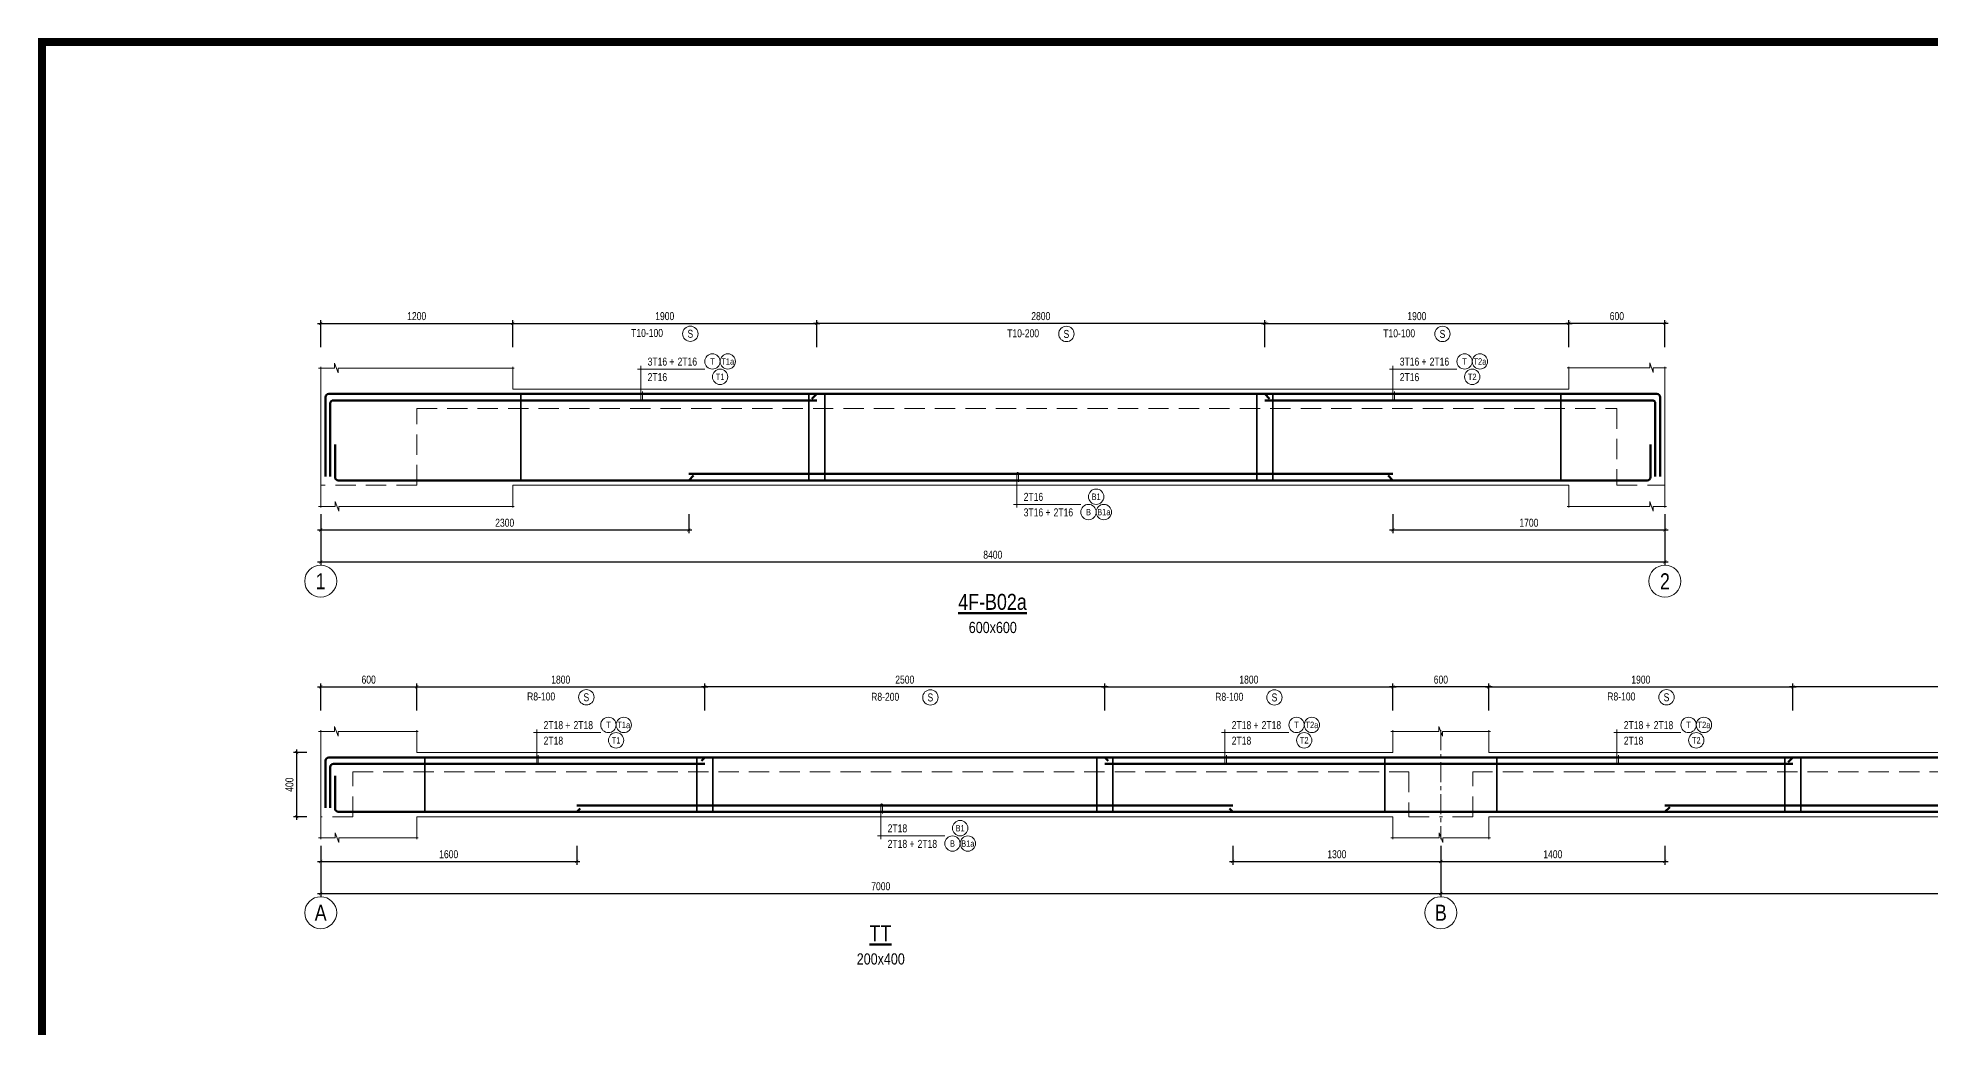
# Model space of a CAD drawing. Header units: millimetres. Extents: x 925681 to 1410834, y 71669 to 296428.
# Drawn here: x 1035284 to 1047109, y 261463 to 267644 of the extents above; entities that cross this region are included whole.
import ezdxf
from ezdxf.enums import TextEntityAlignment as Align

# ---------------------------------------------------------------- set-up
doc = ezdxf.new("R2010")
doc.units = ezdxf.units.MM
doc.header["$LTSCALE"] = 100
doc.linetypes.add('CENTER', pattern=[2, 1.25, -0.25, 0.25, -0.25])
doc.linetypes.add('HIDDEN', pattern=[9.525, 6.35, -3.175])
for name, color, linetype, lineweight in [('Ap0101_grid', 145, 'CENTER', 18), ('Ap0102_dim', 145, 'Continuous', 25), ('Ap0104_leader', 145, 'Continuous', 25), ('Ap0201_T', 253, 'Continuous', 50), ('Ap0205_T', 253, 'Continuous', 50), ('Ap0308_PHS', 2, 'HIDDEN', 18), ('Ap0310_PSS', 130, 'Continuous', 18), ('Ap0314_Kh', 253, 'Continuous', 15), ('Ap0401_Reinf', 1, 'Continuous', 50), ('Ap0402_Reinf.S', 6, 'Continuous', 35), ('Ap0403_RT', 40, 'Continuous', 25)]:
    doc.layers.add(name, color=color, linetype=linetype, lineweight=lineweight)
doc.styles.add('Ap', font='1.shx', dxfattribs={"width": 0.8})
doc.styles.add('Ap_Vni-helve', font='', dxfattribs={"width": 0.8, "height": 1})
doc.styles.add('Fosup_text ghi chu', font='1.shx', dxfattribs={"width": 0.8, "height": 250})
doc.styles.add('Text Chuan', font='1.shx', dxfattribs={"width": 0.8})
doc.styles.get('Ap_Vni-helve').set_extended_font_data('VNI-Helve')
doc.dimstyles.new('Ap_Model-20', dxfattribs={"dimscale": 100, "dimtxt": 0.5, "dimasz": 0.2, "dimexe": 0.2, "dimexo": 0.2, "dimgap": 0.2, "dimtad": 1, "dimdec": 0, "dimzin": 3, "dimdsep": 46, "dimtxsty": 'Ap', "dimblk": 'ARCHTICK', "dimcen": 0.2, "dimdle": 0.2, "dimclrd": 256, "dimclre": 256, "dimclrt": 7, "dimazin": 2, "dimtfac": 100, "dimtdec": 0, "dimtix": 1, "dimtmove": 2, "dimatfit": 2, "dimldrblk": 'ARCHTICK', "dimfxl": 1, "dimtolj": 1, "dimtzin": 0, "dimlwd": -1, "dimlwe": -1, "dimarcsym": 0})
doc.dimstyles.get("Standard").update_dxf_attribs({"dimtxt": 0.18, "dimasz": 0.18, "dimexe": 0.18, "dimexo": 0.0625, "dimgap": 0.09, "dimtad": 0, "dimtih": 1, "dimtoh": 1, "dimdec": 4, "dimzin": 0, "dimdsep": 46, "dimtxsty": 'Standard', "dimcen": 0.09, "dimadec": 0, "dimazin": 0, "dimtfac": 1, "dimtdec": 4, "dimtofl": 0, "dimtmove": 0, "dimatfit": 3, "dimfxl": 1, "dimtolj": 1, "dimtzin": 0, "dimarcsym": 0})

# ---------------------------------------------------------------- blocks, each defined once
blk = doc.blocks.new('_ArchTick')
at = {"color": 0, "linetype": 'ByBlock', "const_width": 0.15}
blk.add_lwpolyline([(-0.5, -0.5), (0.5, 0.5)], dxfattribs=at)
blk = doc.blocks.new('*D256')
at = {"layer": 'Ap0102_dim', "transparency": 16777216}
for p, q in [((0, -182), (0, -500)), ((8400, -182), (8400, -500)), ((-20, -480), (8420, -480))]:
    blk.add_line(p, q, dxfattribs=at)
at = {"layer": 'Defpoints', "color": 0, "transparency": 16777216}
for p in [(0, -162), (8400, -162), (8400, -480)]:
    blk.add_point(p, dxfattribs=at)
at = {"layer": 'Ap0102_dim', "transparency": 16777216, "xscale": 20, "yscale": 20, "zscale": 20, "rotation": 180}
blk.add_blockref('_ArchTick', (0, -480), dxfattribs=at)
at = {"layer": 'Ap0102_dim', "transparency": 16777216, "xscale": 20, "yscale": 20, "zscale": 20}
blk.add_blockref('_ArchTick', (8400, -480), dxfattribs=at)
at = {"layer": 'Ap0102_dim', "color": 7, "transparency": 16777216, "insert": (4200, -435), "char_height": 50, "attachment_point": 5, "style": 'Ap'}
blk.add_mtext('\\A1;8400', dxfattribs=at)
blk = doc.blocks.new('*D257')
at = {"layer": 'Ap0102_dim', "transparency": 16777216}
for p, q in [((1180, 1011), (3120, 1011)), ((1200, 863), (1200, 1031)), ((3100, 863), (3100, 1031))]:
    blk.add_line(p, q, dxfattribs=at)
at = {"layer": 'Defpoints', "color": 0, "transparency": 16777216}
for p in [(3100, 1011), (1200, 843), (3100, 843)]:
    blk.add_point(p, dxfattribs=at)
at = {"layer": 'Ap0102_dim', "transparency": 16777216, "xscale": 20, "yscale": 20, "zscale": 20, "rotation": 180}
blk.add_blockref('_ArchTick', (1200, 1011), dxfattribs=at)
at = {"layer": 'Ap0102_dim', "transparency": 16777216, "xscale": 20, "yscale": 20, "zscale": 20}
blk.add_blockref('_ArchTick', (3100, 1011), dxfattribs=at)
at = {"layer": 'Ap0102_dim', "color": 7, "transparency": 16777216, "insert": (2150, 1056), "char_height": 50, "attachment_point": 5, "style": 'Ap'}
blk.add_mtext('\\A1;1900', dxfattribs=at)
blk = doc.blocks.new('*D258')
at = {"layer": 'Ap0102_dim', "transparency": 16777216}
for p, q in [((6700, -182), (6700, -300)), ((8400, -182), (8400, -300)), ((6680, -280), (8420, -280))]:
    blk.add_line(p, q, dxfattribs=at)
at = {"layer": 'Defpoints', "color": 0, "transparency": 16777216}
for p in [(6700, -162), (8400, -162), (8400, -280)]:
    blk.add_point(p, dxfattribs=at)
at = {"layer": 'Ap0102_dim', "transparency": 16777216, "xscale": 20, "yscale": 20, "zscale": 20, "rotation": 180}
blk.add_blockref('_ArchTick', (6700, -280), dxfattribs=at)
at = {"layer": 'Ap0102_dim', "transparency": 16777216, "xscale": 20, "yscale": 20, "zscale": 20}
blk.add_blockref('_ArchTick', (8400, -280), dxfattribs=at)
at = {"layer": 'Ap0102_dim', "color": 7, "transparency": 16777216, "insert": (7550, -235), "char_height": 50, "attachment_point": 5, "style": 'Ap'}
blk.add_mtext('\\A1;1700', dxfattribs=at)
blk = doc.blocks.new('*D259')
at = {"layer": 'Ap0102_dim', "transparency": 16777216}
for p, q in [((5880, 1011), (7820, 1011)), ((5900, 863), (5900, 1031)), ((7800, 863), (7800, 1031))]:
    blk.add_line(p, q, dxfattribs=at)
at = {"layer": 'Defpoints', "color": 0, "transparency": 16777216}
for p in [(7800, 1011), (5900, 843), (7800, 843)]:
    blk.add_point(p, dxfattribs=at)
at = {"layer": 'Ap0102_dim', "transparency": 16777216, "xscale": 20, "yscale": 20, "zscale": 20, "rotation": 180}
blk.add_blockref('_ArchTick', (5900, 1011), dxfattribs=at)
at = {"layer": 'Ap0102_dim', "transparency": 16777216, "xscale": 20, "yscale": 20, "zscale": 20}
blk.add_blockref('_ArchTick', (7800, 1011), dxfattribs=at)
at = {"layer": 'Ap0102_dim', "color": 7, "transparency": 16777216, "insert": (6850, 1056), "char_height": 50, "attachment_point": 5, "style": 'Ap'}
blk.add_mtext('\\A1;1900', dxfattribs=at)
blk = doc.blocks.new('*D260')
at = {"layer": 'Ap0102_dim', "transparency": 16777216}
for p, q in [((0, -182), (0, -300)), ((2300, -182), (2300, -300)), ((-20, -280), (2320, -280))]:
    blk.add_line(p, q, dxfattribs=at)
at = {"layer": 'Defpoints', "color": 0, "transparency": 16777216}
for p in [(0, -162), (2300, -162), (2300, -280)]:
    blk.add_point(p, dxfattribs=at)
at = {"layer": 'Ap0102_dim', "transparency": 16777216, "xscale": 20, "yscale": 20, "zscale": 20, "rotation": 180}
blk.add_blockref('_ArchTick', (0, -280), dxfattribs=at)
at = {"layer": 'Ap0102_dim', "transparency": 16777216, "xscale": 20, "yscale": 20, "zscale": 20}
blk.add_blockref('_ArchTick', (2300, -280), dxfattribs=at)
at = {"layer": 'Ap0102_dim', "color": 7, "transparency": 16777216, "insert": (1150, -235), "char_height": 50, "attachment_point": 5, "style": 'Ap'}
blk.add_mtext('\\A1;2300', dxfattribs=at)
blk = doc.blocks.new('*D261')
at = {"layer": 'Ap0102_dim', "transparency": 16777216}
for p, q in [((8420, 1011), (7780, 1011)), ((7800, 863), (7800, 1031)), ((8400, 863), (8400, 1031))]:
    blk.add_line(p, q, dxfattribs=at)
at = {"layer": 'Defpoints', "color": 0, "transparency": 16777216}
for p in [(7800, 1011), (7800, 843), (8400, 843)]:
    blk.add_point(p, dxfattribs=at)
at = {"layer": 'Ap0102_dim', "transparency": 16777216, "xscale": 20, "yscale": 20, "zscale": 20, "rotation": 180}
blk.add_blockref('_ArchTick', (7800, 1011), dxfattribs=at)
at = {"layer": 'Ap0102_dim', "transparency": 16777216, "xscale": 20, "yscale": 20, "zscale": 20}
blk.add_blockref('_ArchTick', (8400, 1011), dxfattribs=at)
at = {"layer": 'Ap0102_dim', "color": 7, "transparency": 16777216, "insert": (8100, 1056), "char_height": 50, "attachment_point": 5, "style": 'Ap'}
blk.add_mtext('\\A1;600', dxfattribs=at)
blk = doc.blocks.new('*D262')
at = {"layer": 'Ap0102_dim', "transparency": 16777216}
for p, q in [((-20, 1011), (1220, 1011)), ((0, 863), (0, 1031)), ((1200, 863), (1200, 1031))]:
    blk.add_line(p, q, dxfattribs=at)
at = {"layer": 'Defpoints', "color": 0, "transparency": 16777216}
for p in [(1200, 1011), (0, 843), (1200, 843)]:
    blk.add_point(p, dxfattribs=at)
at = {"layer": 'Ap0102_dim', "transparency": 16777216, "xscale": 20, "yscale": 20, "zscale": 20, "rotation": 180}
blk.add_blockref('_ArchTick', (0, 1011), dxfattribs=at)
at = {"layer": 'Ap0102_dim', "transparency": 16777216, "xscale": 20, "yscale": 20, "zscale": 20}
blk.add_blockref('_ArchTick', (1200, 1011), dxfattribs=at)
at = {"layer": 'Ap0102_dim', "color": 7, "transparency": 16777216, "insert": (600, 1056), "char_height": 50, "attachment_point": 5, "style": 'Ap'}
blk.add_mtext('\\A1;1200', dxfattribs=at)
blk = doc.blocks.new('*D263')
at = {"layer": 'Ap0102_dim', "transparency": 16777216}
for p, q in [((5920, 1011), (3080, 1011)), ((3100, 863), (3100, 1031)), ((5900, 863), (5900, 1031))]:
    blk.add_line(p, q, dxfattribs=at)
at = {"layer": 'Defpoints', "color": 0, "transparency": 16777216}
for p in [(3100, 1011), (3100, 843), (5900, 843)]:
    blk.add_point(p, dxfattribs=at)
at = {"layer": 'Ap0102_dim', "transparency": 16777216, "xscale": 20, "yscale": 20, "zscale": 20, "rotation": 180}
blk.add_blockref('_ArchTick', (3100, 1011), dxfattribs=at)
at = {"layer": 'Ap0102_dim', "transparency": 16777216, "xscale": 20, "yscale": 20, "zscale": 20}
blk.add_blockref('_ArchTick', (5900, 1011), dxfattribs=at)
at = {"layer": 'Ap0102_dim', "color": 7, "transparency": 16777216, "insert": (4500, 1056), "char_height": 50, "attachment_point": 5, "style": 'Ap'}
blk.add_mtext('\\A1;2800', dxfattribs=at)
blk = doc.blocks.new('TEXT TRUC')
at = {"layer": 'Ap0314_Kh'}
blk.add_circle((0, -100), 100, dxfattribs=at)
at = {"layer": 'Ap0314_Kh', "style": 'Ap_Vni-helve', "width": 0.8}
blk.add_attdef('A', text='', height=100, dxfattribs=at).set_placement((0, -100), align=Align.MIDDLE)
blk = doc.blocks.new('Tieude_dam')
at = {"layer": 'Ap0201_T', "style": 'Ap_Vni-helve', "width": 0.8}
blk.add_attdef('%%UMATBANG', text='', height=100, dxfattribs=at).set_placement((-2, -229), align=Align.MIDDLE)
at = {"layer": 'Ap0205_T', "color": 243, "style": 'Ap_Vni-helve', "width": 0.8}
blk.add_attdef('TL:1/50', text='', height=70, dxfattribs=at).set_placement((0, -389), align=Align.MIDDLE)
blk = doc.blocks.new('str1')
at = {"layer": 'Ap0314_Kh', "color": 145}
blk.add_circle((160, -74), 48, dxfattribs=at)
at = {"layer": 'Ap0314_Kh', "color": 141, "style": 'Text Chuan', "width": 0.8}
blk.add_attdef('T1', text='', height=50, dxfattribs=at).set_placement((160, -74), align=Align.MIDDLE_CENTER)
at = {"layer": 'Ap0403_RT', "style": 'Fosup_text ghi chu', "width": 0.8}
blk.add_attdef('STI', (-210, -94), '', height=50, dxfattribs=at)
blk = doc.blocks.new('str2')
at = {"layer": 'Ap0314_Kh', "color": 145}
blk.add_circle((160, -75), 48, dxfattribs=at)
at = {"layer": 'Ap0314_Kh', "color": 141, "style": 'Text Chuan', "width": 0.8}
blk.add_attdef('T1', text='', height=50, dxfattribs=at).set_placement((160, -75), align=Align.MIDDLE_CENTER)
at = {"layer": 'Ap0403_RT', "style": 'Fosup_text ghi chu', "width": 0.8}
blk.add_attdef('STI', (-210, -96), '', height=50, dxfattribs=at)
blk = doc.blocks.new('str3')
at = {"layer": 'Ap0314_Kh', "color": 145}
blk.add_circle((160, -75), 48, dxfattribs=at)
at = {"layer": 'Ap0314_Kh', "color": 141, "style": 'Text Chuan', "width": 0.8}
blk.add_attdef('T1', text='', height=50, dxfattribs=at).set_placement((160, -75), align=Align.MIDDLE_CENTER)
at = {"layer": 'Ap0403_RT', "style": 'Fosup_text ghi chu', "width": 0.8}
blk.add_attdef('STI', (-210, -96), '', height=50, dxfattribs=at)
blk = doc.blocks.new('T1T4')
at = {"layer": 'Ap0104_leader', "lineweight": 13}
blk.add_line((-20, 175), (400, 175), dxfattribs=at)
blk.add_lwpolyline([(10, 35), (10, -20, -1), (0, -20), (0, 195)], format="xyb", dxfattribs=at)
at = {"layer": 'Ap0314_Kh', "color": 145}
for centre in [(448, 223), (544, 223), (496, 127)]:
    blk.add_circle(centre, 48, dxfattribs=at)
at = {"layer": 'Ap0314_Kh', "color": 141, "style": 'Text Chuan', "width": 0.8}
for tag, p in [('T1', (448, 223)), ('T2', (544, 223)), ('T3', (496, 127))]:
    blk.add_attdef(tag, text='', height=40, dxfattribs=at).set_placement(p, align=Align.MIDDLE_CENTER)
at = {"layer": 'Ap0403_RT', "style": 'Fosup_text ghi chu', "width": 0.8}
blk.add_text('+', height=50, dxfattribs=at).set_placement((179, 196))
for tag, p in [('1', (165, 197)), ('3', (165, 100))]:
    blk.add_attdef(tag, text='', height=50, dxfattribs=at).set_placement(p, align=Align.RIGHT)
blk.add_attdef('2', (230, 197), '', height=50, dxfattribs=at)
blk = doc.blocks.new('T3T4')
at = {"layer": 'Ap0104_leader', "lineweight": 13}
blk.add_line((-20, 175), (400, 175), dxfattribs=at)
blk.add_lwpolyline([(10, 35), (10, -20, -1), (0, -20), (0, 195)], format="xyb", dxfattribs=at)
at = {"layer": 'Ap0314_Kh', "color": 145}
for centre in [(448, 223), (544, 223), (496, 127)]:
    blk.add_circle(centre, 48, dxfattribs=at)
at = {"layer": 'Ap0314_Kh', "color": 141, "style": 'Text Chuan', "width": 0.8}
for tag, p in [('T1', (448, 223)), ('T2', (544, 223)), ('T3', (496, 127))]:
    blk.add_attdef(tag, text='', height=40, dxfattribs=at).set_placement(p, align=Align.MIDDLE_CENTER)
at = {"layer": 'Ap0403_RT', "style": 'Fosup_text ghi chu', "width": 0.8}
blk.add_text('+', height=50, dxfattribs=at).set_placement((179, 196))
for tag, p in [('1', (165, 197)), ('3', (165, 100))]:
    blk.add_attdef(tag, text='', height=50, dxfattribs=at).set_placement(p, align=Align.RIGHT)
blk.add_attdef('2', (230, 197), '', height=50, dxfattribs=at)
blk = doc.blocks.new('B2B4')
at = {"layer": 'Ap0104_leader', "lineweight": 13}
blk.add_line((-20, 0), (400, 0), dxfattribs=at)
blk.add_lwpolyline([(10, 140), (10, 195, 1), (0, 195), (0, -20)], format="xyb", dxfattribs=at)
at = {"layer": 'Ap0314_Kh', "color": 145}
for centre in [(448, -48), (496, 48), (544, -48)]:
    blk.add_circle(centre, 48, dxfattribs=at)
at = {"layer": 'Ap0314_Kh', "color": 141, "style": 'Text Chuan', "width": 0.8}
for tag, p in [('B3', (496, 48)), ('B1', (448, -48)), ('B2', (544, -48))]:
    blk.add_attdef(tag, text='', height=40, dxfattribs=at).set_placement(p, align=Align.MIDDLE_CENTER)
at = {"layer": 'Ap0403_RT', "style": 'Fosup_text ghi chu', "width": 0.8}
blk.add_text('+', height=50, dxfattribs=at).set_placement((179, -75))
for tag, p in [('3', (165, 22)), ('1', (165, -75))]:
    blk.add_attdef(tag, text='', height=50, dxfattribs=at).set_placement(p, align=Align.RIGHT)
blk.add_attdef('2', (230, -75), '', height=50, dxfattribs=at)
blk = doc.blocks.new('*D229')
at = {"layer": 'Ap0102_dim', "transparency": 16777216}
for p, q in [((0, -182), (0, -500)), ((7000, -182), (7000, -500)), ((-20, -480), (7020, -480))]:
    blk.add_line(p, q, dxfattribs=at)
at = {"layer": 'Defpoints', "color": 0, "transparency": 16777216}
for p in [(0, -162), (7000, -162), (7000, -480)]:
    blk.add_point(p, dxfattribs=at)
at = {"layer": 'Ap0102_dim', "transparency": 16777216, "xscale": 20, "yscale": 20, "zscale": 20, "rotation": 180}
blk.add_blockref('_ArchTick', (0, -480), dxfattribs=at)
at = {"layer": 'Ap0102_dim', "transparency": 16777216, "xscale": 20, "yscale": 20, "zscale": 20}
blk.add_blockref('_ArchTick', (7000, -480), dxfattribs=at)
at = {"layer": 'Ap0102_dim', "color": 7, "transparency": 16777216, "insert": (3500, -435), "char_height": 50, "attachment_point": 5, "style": 'Ap'}
blk.add_mtext('\\A1;7000', dxfattribs=at)
blk = doc.blocks.new('*D230')
at = {"layer": 'Ap0102_dim', "transparency": 16777216}
for p, q in [((600, 663), (600, 831)), ((2400, 663), (2400, 831)), ((580, 811), (2420, 811))]:
    blk.add_line(p, q, dxfattribs=at)
at = {"layer": 'Defpoints', "color": 0, "transparency": 16777216}
for p in [(2400, 811), (600, 643), (2400, 643)]:
    blk.add_point(p, dxfattribs=at)
at = {"layer": 'Ap0102_dim', "transparency": 16777216, "xscale": 20, "yscale": 20, "zscale": 20, "rotation": 180}
blk.add_blockref('_ArchTick', (600, 811), dxfattribs=at)
at = {"layer": 'Ap0102_dim', "transparency": 16777216, "xscale": 20, "yscale": 20, "zscale": 20}
blk.add_blockref('_ArchTick', (2400, 811), dxfattribs=at)
at = {"layer": 'Ap0102_dim', "color": 7, "transparency": 16777216, "insert": (1500, 856), "char_height": 50, "attachment_point": 5, "style": 'Ap'}
blk.add_mtext('\\A1;1800', dxfattribs=at)
blk = doc.blocks.new('*D231')
at = {"layer": 'Ap0102_dim', "transparency": 16777216}
for p, q in [((5700, -182), (5700, -300)), ((7000, -182), (7000, -300)), ((5680, -280), (7020, -280))]:
    blk.add_line(p, q, dxfattribs=at)
at = {"layer": 'Defpoints', "color": 0, "transparency": 16777216}
for p in [(5700, -162), (7000, -162), (7000, -280)]:
    blk.add_point(p, dxfattribs=at)
at = {"layer": 'Ap0102_dim', "transparency": 16777216, "xscale": 20, "yscale": 20, "zscale": 20, "rotation": 180}
blk.add_blockref('_ArchTick', (5700, -280), dxfattribs=at)
at = {"layer": 'Ap0102_dim', "transparency": 16777216, "xscale": 20, "yscale": 20, "zscale": 20}
blk.add_blockref('_ArchTick', (7000, -280), dxfattribs=at)
at = {"layer": 'Ap0102_dim', "color": 7, "transparency": 16777216, "insert": (6350, -235), "char_height": 50, "attachment_point": 5, "style": 'Ap'}
blk.add_mtext('\\A1;1300', dxfattribs=at)
blk = doc.blocks.new('*D232')
at = {"layer": 'Ap0102_dim', "transparency": 16777216}
for p, q in [((4900, 663), (4900, 831)), ((6700, 663), (6700, 831)), ((4880, 811), (6720, 811))]:
    blk.add_line(p, q, dxfattribs=at)
at = {"layer": 'Defpoints', "color": 0, "transparency": 16777216}
for p in [(6700, 811), (4900, 643), (6700, 643)]:
    blk.add_point(p, dxfattribs=at)
at = {"layer": 'Ap0102_dim', "transparency": 16777216, "xscale": 20, "yscale": 20, "zscale": 20, "rotation": 180}
blk.add_blockref('_ArchTick', (4900, 811), dxfattribs=at)
at = {"layer": 'Ap0102_dim', "transparency": 16777216, "xscale": 20, "yscale": 20, "zscale": 20}
blk.add_blockref('_ArchTick', (6700, 811), dxfattribs=at)
at = {"layer": 'Ap0102_dim', "color": 7, "transparency": 16777216, "insert": (5800, 856), "char_height": 50, "attachment_point": 5, "style": 'Ap'}
blk.add_mtext('\\A1;1800', dxfattribs=at)
blk = doc.blocks.new('*D233')
at = {"layer": 'Ap0102_dim', "transparency": 16777216}
for p, q in [((0, -182), (0, -300)), ((1600, -182), (1600, -300)), ((-20, -280), (1620, -280))]:
    blk.add_line(p, q, dxfattribs=at)
at = {"layer": 'Defpoints', "color": 0, "transparency": 16777216}
for p in [(0, -162), (1600, -162), (1600, -280)]:
    blk.add_point(p, dxfattribs=at)
at = {"layer": 'Ap0102_dim', "transparency": 16777216, "xscale": 20, "yscale": 20, "zscale": 20, "rotation": 180}
blk.add_blockref('_ArchTick', (0, -280), dxfattribs=at)
at = {"layer": 'Ap0102_dim', "transparency": 16777216, "xscale": 20, "yscale": 20, "zscale": 20}
blk.add_blockref('_ArchTick', (1600, -280), dxfattribs=at)
at = {"layer": 'Ap0102_dim', "color": 7, "transparency": 16777216, "insert": (800, -235), "char_height": 50, "attachment_point": 5, "style": 'Ap'}
blk.add_mtext('\\A1;1600', dxfattribs=at)
blk = doc.blocks.new('*D234')
at = {"layer": 'Ap0102_dim', "transparency": 16777216}
for p, q in [((6700, 663), (6700, 831)), ((7300, 663), (7300, 831)), ((7320, 811), (6680, 811))]:
    blk.add_line(p, q, dxfattribs=at)
at = {"layer": 'Defpoints', "color": 0, "transparency": 16777216}
for p in [(6700, 811), (6700, 643), (7300, 643)]:
    blk.add_point(p, dxfattribs=at)
at = {"layer": 'Ap0102_dim', "transparency": 16777216, "xscale": 20, "yscale": 20, "zscale": 20, "rotation": 180}
blk.add_blockref('_ArchTick', (6700, 811), dxfattribs=at)
at = {"layer": 'Ap0102_dim', "transparency": 16777216, "xscale": 20, "yscale": 20, "zscale": 20}
blk.add_blockref('_ArchTick', (7300, 811), dxfattribs=at)
at = {"layer": 'Ap0102_dim', "color": 7, "transparency": 16777216, "insert": (7000, 856), "char_height": 50, "attachment_point": 5, "style": 'Ap'}
blk.add_mtext('\\A1;600', dxfattribs=at)
blk = doc.blocks.new('*D235')
at = {"layer": 'Ap0102_dim', "transparency": 16777216}
for p, q in [((0, 663), (0, 831)), ((600, 663), (600, 831)), ((-20, 811), (620, 811))]:
    blk.add_line(p, q, dxfattribs=at)
at = {"layer": 'Defpoints', "color": 0, "transparency": 16777216}
for p in [(600, 811), (0, 643), (600, 643)]:
    blk.add_point(p, dxfattribs=at)
at = {"layer": 'Ap0102_dim', "transparency": 16777216, "xscale": 20, "yscale": 20, "zscale": 20, "rotation": 180}
blk.add_blockref('_ArchTick', (0, 811), dxfattribs=at)
at = {"layer": 'Ap0102_dim', "transparency": 16777216, "xscale": 20, "yscale": 20, "zscale": 20}
blk.add_blockref('_ArchTick', (600, 811), dxfattribs=at)
at = {"layer": 'Ap0102_dim', "color": 7, "transparency": 16777216, "insert": (300, 856), "char_height": 50, "attachment_point": 5, "style": 'Ap'}
blk.add_mtext('\\A1;600', dxfattribs=at)
blk = doc.blocks.new('*D236')
at = {"layer": 'Ap0102_dim', "transparency": 16777216}
for p, q in [((2400, 663), (2400, 831)), ((4900, 663), (4900, 831)), ((4920, 811), (2380, 811))]:
    blk.add_line(p, q, dxfattribs=at)
at = {"layer": 'Defpoints', "color": 0, "transparency": 16777216}
for p in [(2400, 811), (2400, 643), (4900, 643)]:
    blk.add_point(p, dxfattribs=at)
at = {"layer": 'Ap0102_dim', "transparency": 16777216, "xscale": 20, "yscale": 20, "zscale": 20, "rotation": 180}
blk.add_blockref('_ArchTick', (2400, 811), dxfattribs=at)
at = {"layer": 'Ap0102_dim', "transparency": 16777216, "xscale": 20, "yscale": 20, "zscale": 20}
blk.add_blockref('_ArchTick', (4900, 811), dxfattribs=at)
at = {"layer": 'Ap0102_dim', "color": 7, "transparency": 16777216, "insert": (3650, 856), "char_height": 50, "attachment_point": 5, "style": 'Ap'}
blk.add_mtext('\\A1;2500', dxfattribs=at)
blk = doc.blocks.new('*D237')
at = {"layer": 'Ap0102_dim', "transparency": 16777216}
for p, q in [((-87, 400), (-170, 400)), ((-150, -20), (-150, 420)), ((-87, 0), (-170, 0))]:
    blk.add_line(p, q, dxfattribs=at)
at = {"layer": 'Defpoints', "color": 0, "transparency": 16777216}
for p in [(-150, 400), (-67, 400), (-67, 0)]:
    blk.add_point(p, dxfattribs=at)
at = {"layer": 'Ap0102_dim', "transparency": 16777216, "xscale": 20, "yscale": 20, "zscale": 20}
for p, rotation in [((-150, 400), 90), ((-150, 0), 270)]:
    blk.add_blockref('_ArchTick', p, dxfattribs=dict(at, rotation=rotation))
at = {"layer": 'Ap0102_dim', "color": 7, "lineweight": 80, "transparency": 16777216, "insert": (-195, 200), "char_height": 50, "attachment_point": 5, "rotation": 90, "style": 'Ap'}
blk.add_mtext('\\A1;400', dxfattribs=at)
blk = doc.blocks.new('*D184')
at = {"layer": 'Ap0102_dim', "transparency": 16777216}
for p, q in [((-290, -182), (-290, -500)), ((6710, -182), (6710, -500)), ((-310, -480), (6730, -480))]:
    blk.add_line(p, q, dxfattribs=at)
at = {"layer": 'Defpoints', "color": 0, "transparency": 16777216}
for p in [(-290, -162), (6710, -162), (6710, -480)]:
    blk.add_point(p, dxfattribs=at)
at = {"layer": 'Ap0102_dim', "transparency": 16777216, "xscale": 20, "yscale": 20, "zscale": 20, "rotation": 180}
blk.add_blockref('_ArchTick', (-290, -480), dxfattribs=at)
at = {"layer": 'Ap0102_dim', "transparency": 16777216, "xscale": 20, "yscale": 20, "zscale": 20}
blk.add_blockref('_ArchTick', (6710, -480), dxfattribs=at)
at = {"layer": 'Ap0102_dim', "color": 7, "transparency": 16777216, "insert": (3210, -435), "char_height": 50, "attachment_point": 5, "style": 'Ap'}
blk.add_mtext('\\A1;7000', dxfattribs=at)
blk = doc.blocks.new('*D185')
at = {"layer": 'Ap0102_dim', "transparency": 16777216}
for p, q in [((10, 663), (10, 831)), ((1910, 663), (1910, 831)), ((-10, 811), (1930, 811))]:
    blk.add_line(p, q, dxfattribs=at)
at = {"layer": 'Defpoints', "color": 0, "transparency": 16777216}
for p in [(1910, 811), (10, 643), (1910, 643)]:
    blk.add_point(p, dxfattribs=at)
at = {"layer": 'Ap0102_dim', "transparency": 16777216, "xscale": 20, "yscale": 20, "zscale": 20, "rotation": 180}
blk.add_blockref('_ArchTick', (10, 811), dxfattribs=at)
at = {"layer": 'Ap0102_dim', "transparency": 16777216, "xscale": 20, "yscale": 20, "zscale": 20}
blk.add_blockref('_ArchTick', (1910, 811), dxfattribs=at)
at = {"layer": 'Ap0102_dim', "color": 7, "transparency": 16777216, "insert": (960, 856), "char_height": 50, "attachment_point": 5, "style": 'Ap'}
blk.add_mtext('\\A1;1900', dxfattribs=at)
blk = doc.blocks.new('*D186')
at = {"layer": 'Ap0102_dim', "transparency": 16777216}
for p, q in [((5310, -182), (5310, -300)), ((6710, -182), (6710, -300)), ((5290, -280), (6730, -280))]:
    blk.add_line(p, q, dxfattribs=at)
at = {"layer": 'Defpoints', "color": 0, "transparency": 16777216}
for p in [(5310, -162), (6710, -162), (6710, -280)]:
    blk.add_point(p, dxfattribs=at)
at = {"layer": 'Ap0102_dim', "transparency": 16777216, "xscale": 20, "yscale": 20, "zscale": 20, "rotation": 180}
blk.add_blockref('_ArchTick', (5310, -280), dxfattribs=at)
at = {"layer": 'Ap0102_dim', "transparency": 16777216, "xscale": 20, "yscale": 20, "zscale": 20}
blk.add_blockref('_ArchTick', (6710, -280), dxfattribs=at)
at = {"layer": 'Ap0102_dim', "color": 7, "transparency": 16777216, "insert": (6010, -235), "char_height": 50, "attachment_point": 5, "style": 'Ap'}
blk.add_mtext('\\A1;1400', dxfattribs=at)
blk = doc.blocks.new('*D187')
at = {"layer": 'Ap0102_dim', "transparency": 16777216}
for p, q in [((4510, 663), (4510, 831)), ((6410, 663), (6410, 831)), ((4490, 811), (6430, 811))]:
    blk.add_line(p, q, dxfattribs=at)
at = {"layer": 'Defpoints', "color": 0, "transparency": 16777216}
for p in [(6410, 811), (4510, 643), (6410, 643)]:
    blk.add_point(p, dxfattribs=at)
at = {"layer": 'Ap0102_dim', "transparency": 16777216, "xscale": 20, "yscale": 20, "zscale": 20, "rotation": 180}
blk.add_blockref('_ArchTick', (4510, 811), dxfattribs=at)
at = {"layer": 'Ap0102_dim', "transparency": 16777216, "xscale": 20, "yscale": 20, "zscale": 20}
blk.add_blockref('_ArchTick', (6410, 811), dxfattribs=at)
at = {"layer": 'Ap0102_dim', "color": 7, "transparency": 16777216, "insert": (5460, 856), "char_height": 50, "attachment_point": 5, "style": 'Ap'}
blk.add_mtext('\\A1;1900', dxfattribs=at)
blk = doc.blocks.new('*D188')
at = {"layer": 'Ap0102_dim', "transparency": 16777216}
for p, q in [((-290, -182), (-290, -300)), ((1110, -182), (1110, -300)), ((-310, -280), (1130, -280))]:
    blk.add_line(p, q, dxfattribs=at)
at = {"layer": 'Defpoints', "color": 0, "transparency": 16777216}
for p in [(-290, -162), (1110, -162), (1110, -280)]:
    blk.add_point(p, dxfattribs=at)
at = {"layer": 'Ap0102_dim', "transparency": 16777216, "xscale": 20, "yscale": 20, "zscale": 20, "rotation": 180}
blk.add_blockref('_ArchTick', (-290, -280), dxfattribs=at)
at = {"layer": 'Ap0102_dim', "transparency": 16777216, "xscale": 20, "yscale": 20, "zscale": 20}
blk.add_blockref('_ArchTick', (1110, -280), dxfattribs=at)
at = {"layer": 'Ap0102_dim', "color": 7, "transparency": 16777216, "insert": (410, -235), "char_height": 50, "attachment_point": 5, "style": 'Ap'}
blk.add_mtext('\\A1;1400', dxfattribs=at)
blk = doc.blocks.new('*D189')
at = {"layer": 'Ap0102_dim', "transparency": 16777216}
for p, q in [((6410, 663), (6410, 831)), ((7010, 663), (7010, 831)), ((7030, 811), (6390, 811))]:
    blk.add_line(p, q, dxfattribs=at)
at = {"layer": 'Defpoints', "color": 0, "transparency": 16777216}
for p in [(6410, 811), (6410, 643), (7010, 643)]:
    blk.add_point(p, dxfattribs=at)
at = {"layer": 'Ap0102_dim', "transparency": 16777216, "xscale": 20, "yscale": 20, "zscale": 20, "rotation": 180}
blk.add_blockref('_ArchTick', (6410, 811), dxfattribs=at)
at = {"layer": 'Ap0102_dim', "transparency": 16777216, "xscale": 20, "yscale": 20, "zscale": 20}
blk.add_blockref('_ArchTick', (7010, 811), dxfattribs=at)
at = {"layer": 'Ap0102_dim', "color": 7, "transparency": 16777216, "insert": (6710, 856), "char_height": 50, "attachment_point": 5, "style": 'Ap'}
blk.add_mtext('\\A1;600', dxfattribs=at)
blk = doc.blocks.new('*D190')
at = {"layer": 'Ap0102_dim', "transparency": 16777216}
for p, q in [((1910, 663), (1910, 831)), ((4510, 663), (4510, 831)), ((4530, 811), (1890, 811))]:
    blk.add_line(p, q, dxfattribs=at)
at = {"layer": 'Defpoints', "color": 0, "transparency": 16777216}
for p in [(1910, 811), (1910, 643), (4510, 643)]:
    blk.add_point(p, dxfattribs=at)
at = {"layer": 'Ap0102_dim', "transparency": 16777216, "xscale": 20, "yscale": 20, "zscale": 20, "rotation": 180}
blk.add_blockref('_ArchTick', (1910, 811), dxfattribs=at)
at = {"layer": 'Ap0102_dim', "transparency": 16777216, "xscale": 20, "yscale": 20, "zscale": 20}
blk.add_blockref('_ArchTick', (4510, 811), dxfattribs=at)
at = {"layer": 'Ap0102_dim', "color": 7, "transparency": 16777216, "insert": (3210, 856), "char_height": 50, "attachment_point": 5, "style": 'Ap'}
blk.add_mtext('\\A1;2600', dxfattribs=at)
blk = doc.blocks.new('*U255')
at = {"layer": 'Ap0101_grid'}
blk.add_line((8400, 740), (8400, -140), dxfattribs=at)
at = {"layer": 'Ap0308_PHS', "ltscale": 0.2}
for p, q in [((600, 0), (600, 480)), ((600, 480), (8100, 480)), ((8100, 480), (8100, 0)), ((600, 0), (0, 0)), ((8100, 0), (8400, 0))]:
    blk.add_line(p, q, dxfattribs=at)
at = {"layer": 'Ap0310_PSS'}
for p, q in [((0, 740), (0, -140)), ((1200, 740), (1200, 600)), ((7800, 740), (7800, 600)), ((8400, 740), (8400, 0)), ((1200, 600), (7800, 600)), ((1200, 0), (7800, 0)), ((1200, 0), (1200, -140)), ((7800, 0), (7800, -140)), ((8400, 0), (8400, -140))]:
    blk.add_line(p, q, dxfattribs=at)
at = {"layer": 'Ap0314_Kh'}
for points in [[(-12.9, 731.4), (86.2, 731.4), (86.2, 762.7), (108.5, 702.1), (108.5, 731.4), (1208.6, 731.4)], [(7788.3, 733.3), (8304.9, 733.3), (8304.9, 764.6), (8327.2, 704), (8327.2, 733.3), (8409.8, 733.3)], [(-12.9, -132.4), (90.1, -132.4), (90.1, -101.2), (112.5, -161.8), (112.5, -132.4), (1208.6, -132.4)], [(7788.3, -132.4), (8304.9, -132.4), (8304.9, -101.2), (8327.2, -161.8), (8327.2, -132.4), (8409.8, -132.4)]]:
    blk.add_lwpolyline(points, dxfattribs=at)
at = {"layer": 'Ap0401_Reinf'}
for p, q in [((3070, 540), (3100, 570)), ((5930, 540), (5900, 570)), ((2300, 30), (2330, 60)), ((6700, 30), (6670, 60))]:
    blk.add_line(p, q, dxfattribs=at)
for points in [[(8370, 55), (8370, 550, 0.4142136), (8350, 570), (50, 570, 0.4142136), (30, 550), (30, 55)], [(3100, 530), (80, 530, 0.4142136), (60, 510), (60, 55)], [(8340, 55), (8340, 510, 0.4142136), (8320, 530), (5900, 530)], [(8310, 255), (8310, 50, -0.4142136), (8290, 30), (110, 30, -0.4142136), (90, 50), (90, 255)]]:
    blk.add_lwpolyline(points, format="xyb", dxfattribs=at)
blk.add_lwpolyline([(6700, 70), (2300, 70)], dxfattribs=at)
at = {"layer": 'Ap0402_Reinf.S'}
for p, q in [((1250, 30), (1250, 570)), ((3050, 30), (3050, 570)), ((3150, 30), (3150, 570)), ((5850, 570), (5850, 30)), ((5950, 570), (5950, 30)), ((7750, 30), (7750, 570))]:
    blk.add_line(p, q, dxfattribs=at)
at = {"layer": 'Ap0102_dim'}
for base, p1, p2, picture, middle in [((1200, 1011.4), (0, 842.7), (1200, 842.7), '*D262', (600, 1056.4)), ((3100, 1011.4), (1200, 842.7), (3100, 842.7), '*D257', (2150, 1056.4)), ((7800, 1011.4), (5900, 842.7), (7800, 842.7), '*D259', (6850, 1056.4)), ((8400, -480), (0, -161.8), (8400, -161.8), '*D256', (4200, -435)), ((2300, -280), (0, -161.8), (2300, -161.8), '*D260', (1150, -235)), ((8400, -280), (6700, -161.8), (8400, -161.8), '*D258', (7550, -235))]:
    dim = blk.add_linear_dim(base=base, p1=p1, p2=p2, dimstyle='Ap_Model-20', dxfattribs=at)
    dim.commit()
    dim.dimension.update_dxf_attribs({"geometry": picture, "text_midpoint": middle})
for base, p1, p2, picture, middle in [((3100, 1011.4), (5900, 842.7), (3100, 842.7), '*D263', (4500, 1056.4)), ((7800, 1011.4), (8400, 842.7), (7800, 842.7), '*D261', (8100, 1056.4))]:
    dim = blk.add_linear_dim(base=base, p1=p1, p2=p2, angle=180, dimstyle='Ap_Model-20', dxfattribs=at)
    dim.commit()
    dim.dimension.update_dxf_attribs({"geometry": picture, "text_midpoint": middle})
blk = doc.blocks.new('*U228')
at = {"layer": 'Ap0101_grid'}
blk.add_line((7000, 540), (7000, -140), dxfattribs=at)
at = {"layer": 'Ap0308_PHS', "ltscale": 0.2}
for p, q in [((200, 0), (200, 280)), ((200, 280), (6800, 280)), ((6800, 280), (6800, 0)), ((200, 0), (0, 0)), ((6800, 0), (7000, 0))]:
    blk.add_line(p, q, dxfattribs=at)
at = {"layer": 'Ap0310_PSS'}
for p, q in [((0, 540), (0, -140)), ((600, 540), (600, 400)), ((6700, 540), (6700, 400)), ((7300, 540), (7300, 400)), ((600, 400), (6700, 400)), ((600, 0), (6700, 0)), ((600, 0), (600, -140)), ((6700, 0), (6700, -140)), ((7300, 0), (7300, -140))]:
    blk.add_line(p, q, dxfattribs=at)
at = {"layer": 'Ap0314_Kh'}
for points in [[(-12.9, 531.4), (86.2, 531.4), (86.2, 562.7), (108.5, 502.1), (108.5, 531.4), (608.6, 531.4)], [(6688.3, 531.4), (6988.1, 531.4), (6988.1, 562.7), (7010.4, 502.1), (7010.4, 531.4), (7309.8, 531.4)], [(-12.9, -132.4), (90.1, -132.4), (90.1, -101.2), (112.5, -161.8), (112.5, -132.4), (608.6, -132.4)], [(6688.3, -132.4), (6989, -132.4), (6989, -101.2), (7011.4, -161.8), (7011.4, -132.4), (7309.8, -132.4)]]:
    blk.add_lwpolyline(points, dxfattribs=at)
at = {"layer": 'Ap0401_Reinf'}
for p, q in [((2378.8, 348.8), (2400, 370)), ((4921.2, 348.8), (4900, 370)), ((1600, 30), (1621.2, 51.2)), ((5700, 30), (5678.8, 51.2))]:
    blk.add_line(p, q, dxfattribs=at)
for points in [[(7300, 370), (50, 370, 0.4142136), (30, 350), (30, 55)], [(2400, 330), (80, 330, 0.4142136), (60, 310), (60, 55)], [(7300, 30), (110, 30, -0.4142136), (90, 50), (90, 255)]]:
    blk.add_lwpolyline(points, format="xyb", dxfattribs=at)
for points in [[(7300, 330), (4900, 330)], [(5700, 70), (1600, 70)]]:
    blk.add_lwpolyline(points, dxfattribs=at)
at = {"layer": 'Ap0402_Reinf.S'}
for p, q in [((650, 30), (650, 370)), ((2350, 30), (2350, 370)), ((2450, 30), (2450, 370)), ((4850, 370), (4850, 30)), ((4950, 370), (4950, 30)), ((6650, 30), (6650, 370))]:
    blk.add_line(p, q, dxfattribs=at)
at = {"layer": 'Ap0102_dim'}
for base, p1, p2, picture, middle in [((600, 811.4), (0, 642.7), (600, 642.7), '*D235', (300, 856.4)), ((2400, 811.4), (600, 642.7), (2400, 642.7), '*D230', (1500, 856.4)), ((6700, 811.4), (4900, 642.7), (6700, 642.7), '*D232', (5800, 856.4)), ((7000, -480), (0, -161.8), (7000, -161.8), '*D229', (3500, -435)), ((1600, -280), (0, -161.8), (1600, -161.8), '*D233', (800, -235)), ((7000, -280), (5700, -161.8), (7000, -161.8), '*D231', (6350, -235))]:
    dim = blk.add_linear_dim(base=base, p1=p1, p2=p2, dimstyle='Ap_Model-20', dxfattribs=at)
    dim.commit()
    dim.dimension.update_dxf_attribs({"geometry": picture, "text_midpoint": middle})
for base, p1, p2, picture, middle in [((2400, 811.4), (4900, 642.7), (2400, 642.7), '*D236', (3650, 856.4)), ((6700, 811.4), (7300, 642.7), (6700, 642.7), '*D234', (7000, 856.4))]:
    dim = blk.add_linear_dim(base=base, p1=p1, p2=p2, angle=180, dimstyle='Ap_Model-20', dxfattribs=at)
    dim.commit()
    dim.dimension.update_dxf_attribs({"geometry": picture, "text_midpoint": middle})
at = {"layer": 'Ap0102_dim', "lineweight": 80}
dim = blk.add_linear_dim(base=(-150, 400), p1=(-67, 0), p2=(-67, 400), angle=90, dimstyle='Standard', override={"dimscale": 100, "dimtxt": 0.5, "dimasz": 0.2, "dimexe": 0.2, "dimexo": 0.2, "dimgap": 0.2, "dimtad": 1, "dimtih": 0, "dimtoh": 0, "dimdec": 0, "dimzin": 3, "dimtxsty": 'Ap', "dimblk": 'ArchTick', "dimcen": 0.2, "dimdle": 0.2, "dimclrd": 256, "dimclre": 256, "dimclrt": 7, "dimadec": 2, "dimazin": 2, "dimtfac": 100, "dimtdec": 0, "dimtix": 1, "dimtofl": 1, "dimtmove": 2, "dimatfit": 2, "dimldrblk": 'ArchTick', "dimfxl": 0.0625, "dimlwd": 65535, "dimlwe": 65535}, dxfattribs=at)
dim.commit()
dim.dimension.update_dxf_attribs({"geometry": '*D237', "text_midpoint": (-195, 200)})
blk = doc.blocks.new('*U183')
at = {"layer": 'Ap0101_grid'}
blk.add_line((6710.4, 540), (6710.4, -140), dxfattribs=at)
at = {"layer": 'Ap0308_PHS', "ltscale": 0.2}
for p, q in [((6510.4, 280), (-89.6, 280)), ((-89.6, 0), (-89.6, 280)), ((6510.4, 0), (6510.4, 280)), ((-89.6, 0), (-289.6, 0)), ((6510.4, 0), (6710.4, 0))]:
    blk.add_line(p, q, dxfattribs=at)
at = {"layer": 'Ap0310_PSS'}
for p, q in [((6410.4, 540), (6410.4, 400)), ((7010.4, 540), (7010.4, 400)), ((10.4, 400), (6410.4, 400)), ((10.4, 0), (6410.4, 0)), ((6410.4, 0), (6410.4, -140)), ((7010.4, 0), (7010.4, -140))]:
    blk.add_line(p, q, dxfattribs=at)
at = {"layer": 'Ap0314_Kh'}
for points in [[(6398.7, 531.4), (6698.5, 531.4), (6698.5, 562.7), (6720.8, 502.1), (6720.8, 531.4), (7020.2, 531.4)], [(6398.7, -132.4), (6699.4, -132.4), (6699.4, -101.2), (6721.8, -161.8), (6721.8, -132.4), (7020.2, -132.4)]]:
    blk.add_lwpolyline(points, dxfattribs=at)
at = {"layer": 'Ap0401_Reinf'}
for p, q in [((1880.4, 340), (1910.4, 370)), ((4540.4, 340), (4510.4, 370)), ((1110.4, 30), (1140.4, 60)), ((5310.4, 30), (5280.4, 60))]:
    blk.add_line(p, q, dxfattribs=at)
for points in [[(7010.4, 370), (10.4, 370)], [(1910.4, 330), (10.4, 330)], [(7010.4, 330), (4510.4, 330)], [(7010.4, 30), (10.4, 30)], [(5310.4, 70), (1110.4, 70)]]:
    blk.add_lwpolyline(points, dxfattribs=at)
at = {"layer": 'Ap0402_Reinf.S'}
for p, q in [((60.4, 30), (60.4, 370)), ((1860.4, 30), (1860.4, 370)), ((1960.4, 30), (1960.4, 370)), ((4460.4, 370), (4460.4, 30)), ((4560.4, 370), (4560.4, 30)), ((6360.4, 30), (6360.4, 370))]:
    blk.add_line(p, q, dxfattribs=at)
at = {"layer": 'Ap0102_dim'}
for base, p1, p2, picture, middle in [((1910.4, 811.4), (10.4, 642.7), (1910.4, 642.7), '*D185', (960.4, 856.4)), ((6410.4, 811.4), (4510.4, 642.7), (6410.4, 642.7), '*D187', (5460.4, 856.4)), ((6710.4, -480), (-289.6, -161.8), (6710.4, -161.8), '*D184', (3210.4, -435)), ((1110.4, -280), (-289.6, -161.8), (1110.4, -161.8), '*D188', (410.4, -235)), ((6710.4, -280), (5310.4, -161.8), (6710.4, -161.8), '*D186', (6010.4, -235))]:
    dim = blk.add_linear_dim(base=base, p1=p1, p2=p2, dimstyle='Ap_Model-20', dxfattribs=at)
    dim.commit()
    dim.dimension.update_dxf_attribs({"geometry": picture, "text_midpoint": middle})
for base, p1, p2, picture, middle in [((1910.4, 811.4), (4510.4, 642.7), (1910.4, 642.7), '*D190', (3210.4, 856.4)), ((6410.4, 811.4), (7010.4, 642.7), (6410.4, 642.7), '*D189', (6710.4, 856.4))]:
    dim = blk.add_linear_dim(base=base, p1=p1, p2=p2, angle=180, dimstyle='Ap_Model-20', dxfattribs=at)
    dim.commit()
    dim.dimension.update_dxf_attribs({"geometry": picture, "text_midpoint": middle})

msp = doc.modelspace()

# ---------------------------------------------------------------- linework, layer by layer
at = {"layer": 'Defpoints', "const_width": 50}
msp.add_lwpolyline([(1035308.7, 267619.2), (1065912.2, 267619.2), (1065912.2, 255129.3), (1035308.7, 255129.3)], close=True, dxfattribs=at)

# ---------------------------------------------------------------- block references
for name, p in [('*U255', (1037051.1, 264849.3)), ('*U228', (1037051.1, 262778.1)), ('*U183', (1044340.6, 262778.1))]:
    msp.add_blockref(name, p)
for name, p, values in [('str1', (1039201.1, 265869.3), {'STI': 'T10-100', 'T1': 'S'}), ('str2', (1041551.1, 265869.3), {'STI': 'T10-200', 'T1': 'S'}), ('str3', (1043901.1, 265869.3), {'T1': 'S', 'STI': 'T10-100'}), ('T1T4', (1039051.1, 265399.3), {'T3': 'T1', '3': '2T16', '2': '2T16', '1': '3T16', 'T1': 'T', 'T2': 'T1a'}), ('T3T4', (1043751.1, 265399.3), {'T1': 'T', 'T2': 'T2a', 'T3': 'T2', '3': '2T16', '2': '2T16', '1': '3T16'}), ('B2B4', (1041401.1, 264729.3), {'B2': 'B1a', 'B1': 'B', '1': '3T16', '2': '2T16', '3': '2T16', 'B3': 'B1'}), ('TEXT TRUC', (1037051.1, 264349.3), {'A': '1'}), ('TEXT TRUC', (1045451.1, 264349.3), {'A': '2'}), ('Tieude_dam', (1041251.1, 264349.3), {'%%UMATBANG': '%%U4F-B02a', 'TL:1/50': '600x600'}), ('str1', (1038551.1, 263598.1), {'STI': 'R8-100', 'T1': 'S'}), ('str2', (1040701.1, 263598.1), {'STI': 'R8-200', 'T1': 'S'}), ('str3', (1042851.1, 263598.1), {'T1': 'S', 'STI': 'R8-100'}), ('str1', (1045301.1, 263598.1), {'STI': 'R8-100', 'T1': 'S'}), ('T1T4', (1038401.1, 263128.1), {'T3': 'T1', '3': '2T18', '2': '2T18', '1': '2T18', 'T1': 'T', 'T2': 'T1a'}), ('T3T4', (1042701.1, 263128.1), {'T1': 'T', 'T2': 'T2a', 'T3': 'T2', '3': '2T18', '2': '2T18', '1': '2T18'}), ('T1T4', (1045151.1, 263128.1), {'T3': 'T2', '3': '2T18', '2': '2T18', '1': '2T18', 'T1': 'T', 'T2': 'T2a'}), ('B2B4', (1040551.1, 262658.1), {'B2': 'B1a', 'B1': 'B', '1': '2T18', '2': '2T18', '3': '2T18', 'B3': 'B1'}), ('TEXT TRUC', (1037051.1, 262278.1), {'A': 'A'}), ('TEXT TRUC', (1044051.1, 262278.1), {'A': 'B'}), ('Tieude_dam', (1040551.1, 262278.1), {'%%UMATBANG': '%%uTT', 'TL:1/50': '200x400'})]:
    msp.add_blockref(name, p).add_auto_attribs(values)

doc.saveas('drawing.dxf')
